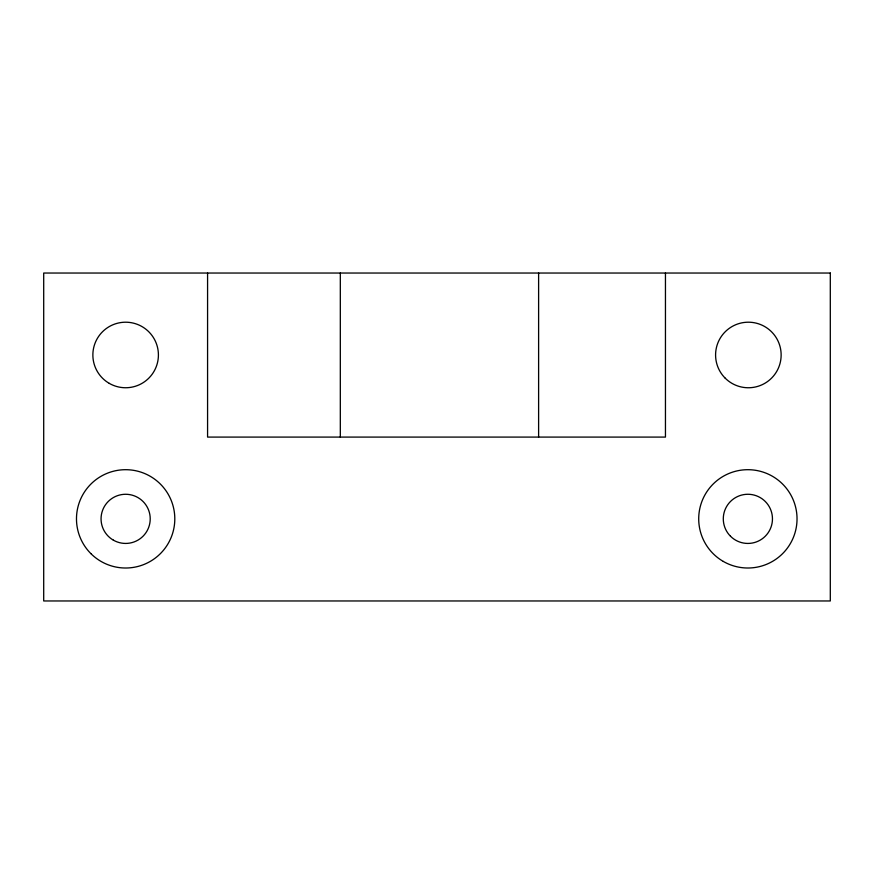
<?xml version="1.0" encoding="UTF-8"?>
<svg xmlns="http://www.w3.org/2000/svg" width="874" height="874" viewBox="0 0 874 874"><rect width="100%" height="100%" fill="white"/><g stroke="black" fill="none" stroke-linecap="round" stroke-linejoin="round"><path stroke-width="1.31" d="M665.453 273.038L665.453 437.087L207.575 437.087L207.575 273.038M538.613 273.038L538.613 437.087M340.314 273.038L340.314 437.087M830.3 273.038L43.7 273.038L43.7 600.962L830.3 600.962L830.3 273.038M725.191 378.158A32.775 32.775 0 0 0 780.023 363.464A32.775 32.775 0 0 0 739.885 323.314A32.775 32.775 0 0 0 725.191 378.158M109.25 383.358A32.775 32.775 0 0 0 158.412 354.975A32.775 32.775 0 0 0 109.25 326.592A32.775 32.775 0 0 0 109.25 383.358M723.29 561.425A49.163 49.163 0 0 0 797.033 518.85A49.163 49.163 0 0 0 723.29 476.275A49.163 49.163 0 0 0 723.29 561.425M90.874 553.613A49.163 49.163 0 0 0 173.128 531.578A49.163 49.163 0 0 0 112.91 471.37A49.163 49.163 0 0 0 90.874 553.613M113.347 540.143A24.581 24.581 0 0 0 150.219 518.85A24.581 24.581 0 0 0 113.347 497.568A24.581 24.581 0 0 0 113.347 540.143M730.489 536.232A24.581 24.581 0 0 0 771.622 525.219A24.581 24.581 0 0 0 741.513 495.11A24.581 24.581 0 0 0 730.489 536.232"/></g></svg>
